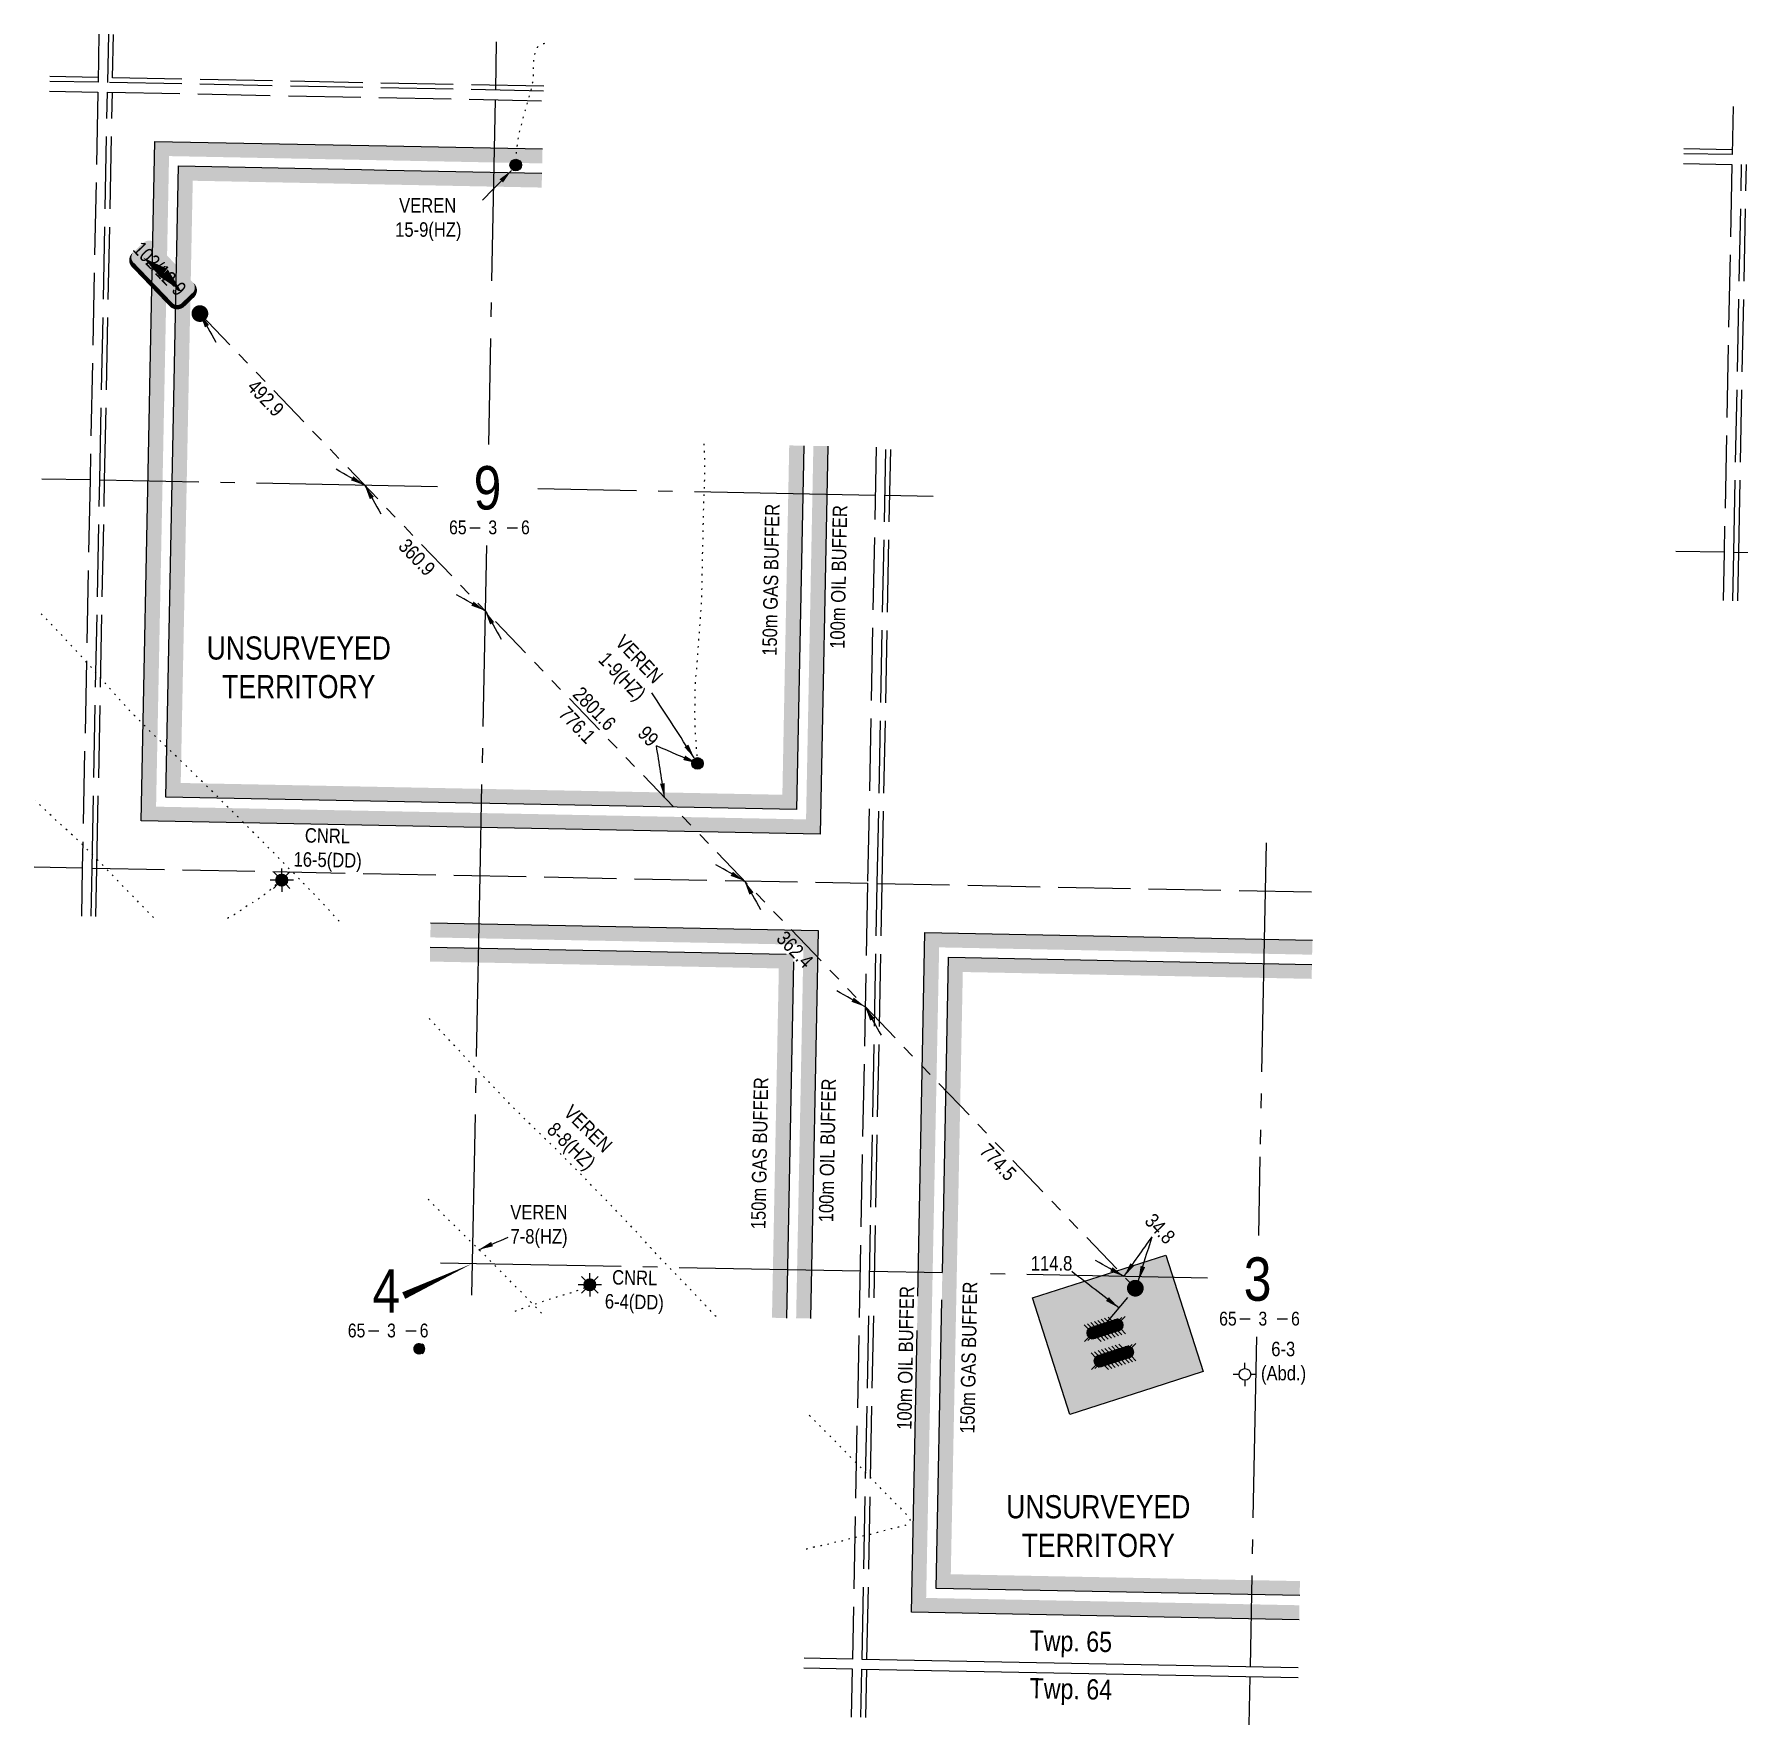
# Model space of a CAD drawing. Extents: x 408473 to 428843, y 6046006 to 6059852.
# Drawn here: x 420760 to 421938, y 6048274 to 6049442 of the extents above; entities that cross this region are included whole.
import ezdxf
from ezdxf.enums import TextEntityAlignment as Align

# ---------------------------------------------------------------- set-up
doc = ezdxf.new("R2010")
doc.units = 0
doc.header["$LTSCALE"] = 5
doc.header["$PDSIZE"] = 0.5
for name, pattern in [('foc-DOT', [1, 0.2, -0.8]), ('foc-DRILLPATH', [14.75, 6, -1.75, 1.75, -1.75, 1.75, -1.75]), ('foc-QUARTERLINE', [33, 25, -3, 2, -3]), ('foc-UNSURVEYED', [12.5, 10, -2.5])]:
    doc.linetypes.add(name, pattern=pattern)
for name, color, linetype in [('10', 1, 'Continuous'), ('9', 3, 'Continuous'), ('ABADATA-DRILL', 8, 'foc-DOT'), ('ABADATA-DRILL-T', 8, 'Continuous'), ('AS-TARGET-GAS', 182, 'Continuous'), ('AS-TARGET-GAS-H', 181, 'Continuous'), ('AS-TARGET-OIL', 146, 'Continuous'), ('AS-TARGET-OIL-H', 131, 'Continuous'), ('D-TXT', 6, 'Continuous'), ('L-BD', 7, 'Continuous'), ('L-MON', 1, 'Continuous'), ('L-SECLBL', 7, 'Continuous'), ('L-SECQ', 8, 'foc-QUARTERLINE'), ('L-SECU', 7, 'Continuous'), ('L-UNS-T', 3, 'Continuous'), ('L-USEC', 7, 'foc-UNSURVEYED'), ('P-BUFFER-PURPLE-T', 187, 'Continuous'), ('P-PDRILLPATH', 12, 'foc-DRILLPATH'), ('P-PROPOSED', 10, 'Continuous'), ('P-PROPOSED-H', 21, 'Continuous')]:
    doc.layers.add(name, color=color, linetype=linetype)
doc.layers.add('T-TIE-T', color=201, linetype='Continuous', lineweight=18)
doc.styles.add('80', font='ARIALN.TTF', dxfattribs={"height": 10})
doc.styles.add('80CG', font='ARIALN.TTF', dxfattribs={"height": 10})
doc.styles.add('80L', font='ARIALN.TTF', dxfattribs={"height": 10})
doc.styles.add('SIMPLEX', font='ARIALN.TTF')
doc.dimstyles.new('Compass 5 000', dxfattribs={"dimscale": 5, "dimtxt": 9, "dimasz": 2, "dimexe": 0.2, "dimexo": 0.0625, "dimgap": 0.5, "dimtad": 0, "dimtih": 1, "dimtoh": 1, "dimzin": 0, "dimdsep": 46, "dimtxsty": '80CG', "dimcen": 0.1, "dimse1": 1, "dimse2": 1, "dimclrd": 256, "dimclrt": 256, "dimaunit": 1, "dimadec": 4, "dimazin": 0, "dimtfac": 0.06, "dimtofl": 0, "dimtmove": 0, "dimatfit": 1, "dimfxl": 0.2, "dimtolj": 1, "dimtzin": 0, "dimlwd": -1, "dimarcsym": 0})

# ---------------------------------------------------------------- blocks, each defined once
blk = doc.blocks.new('L-SECLBL')
at = {"layer": '9', "color": 7}
for p, q in [((-5.082139060913505, -27.83004804289613), (-12.28857354467345, -27.83004804289613)), ((20.70431141927111, -27.83004804289613), (13.49787693551116, -27.83004804289613))]:
    blk.add_line(p, q, dxfattribs=at)
at = {"layer": '10', "color": 2, "style": 'SIMPLEX'}
blk.add_attdef('SEC', text='', height=30, dxfattribs=at).set_placement((0, 0), align=Align.MIDDLE)
at = {"layer": '10', "color": 5, "style": '80L'}
blk.add_attdef('TWP', text='', height=9.5, dxfattribs=at).set_placement((-14.43410290347765, -27.36845155570791), align=Align.MIDDLE_RIGHT)
blk.add_attdef('RGE', text='', height=9.5, dxfattribs=at).set_placement((3.622123863462547, -27.36845155570791), align=Align.MIDDLE_CENTER)
blk.add_attdef('MER', text='', height=9.5, dxfattribs=at).set_placement((23.16775162027989, -27.36845155570791), align=Align.MIDDLE_LEFT)
blk = doc.blocks.new('GAS')
h = blk.add_hatch(color=255)
h.dxf.hatch_style = 1
edge = h.paths.add_edge_path()
edge.add_arc((0, 0), 0.9, 0, 360)
for p, q in [((-0.8077887898725749, 0), (-1.615577579628734, 0)), ((-0.5711929310346023, 0.5711929297831376), (-1.142385862069204, 1.142385861385264)), ((0, 0.8077887887338874), (0, 1.615577579286764)), ((0.5711929310309642, 0.5711929297831376), (1.142385862065566, 1.142385861385264)), ((1.615577579625096, 0), (0.8077887898689368, 0)), ((-0.5711929310346023, -0.5711929316021271), (-1.142385862069204, -1.142385863204253)), ((0, -0.8077887905528768), (0, -1.615577581105753)), ((1.142385862065566, -1.142385863204253), (0.5711929310309642, -0.5711929316021271))]:
    blk.add_line(p, q)
blk.add_circle((0, 0), 0.8000000000000003)
blk = doc.blocks.new('GABD')
for p, q in [((-0.8077887898243716, 0), (-1.615577579648743, 0)), ((0, 0.8077887898252811), (0, 1.615577579648743)), ((1.615577579648743, 0), (0.8077887898243716, 0)), ((0, -0.8077887898252811), (0, -1.615577579648743))]:
    blk.add_line(p, q)
blk.add_circle((0, 0), 0.8)
blk = doc.blocks.new('plbh')
at = {"layer": 'L-MON'}
h = blk.add_hatch(color=255, dxfattribs=at)
h.dxf.hatch_style = 1
edge = h.paths.add_edge_path()
edge.add_arc((0, 0), 1.16, 0, 360)
h = blk.add_hatch(color=256, dxfattribs=at)
h.dxf.hatch_style = 1
h.paths.add_polyline_path([(0.96, 0, 1), (-0.96, 0, 1)])
h.paths.add_polyline_path([(0.9100000000000001, 0, 1), (-0.9099999999999999, 0, 1)], flags=16)
h.paths.add_polyline_path([(0.4500000000000001, 0, -1), (-0.4500000000000001, 0, -1)], flags=0)
h = blk.add_hatch(color=256, dxfattribs=at)
h.dxf.hatch_style = 1
h.paths.add_polyline_path([(0.4500000000000001, 0, 1), (-0.4500000000000002, 0, 1)])
h.paths.add_polyline_path([(0.4000000000000002, 0, 1), (-0.4000000000000001, 0, 1)], flags=16)
at = {"layer": 'L-MON', "color": 240}
for radius in [0.96, 0.91, 0.4500000000000001, 0.4000000000000002]:
    blk.add_circle((0, 0), radius, dxfattribs=at)
blk = doc.blocks.new('*U124')
h = blk.add_hatch(color=255)
edge = h.paths.add_edge_path()
edge.add_line((-18.99999999999998, -11.5), (18.99999999999998, -11.5))
edge.add_arc((18.99999999999998, -5.499999999999993), 6.000000000000007, 269.9999999999999, 359.9999999999999)
edge.add_line((24.99999999999999, -5.5), (24.99999999999999, 4))
edge.add_arc((18.99999999999998, 3.999999999999993), 6.000000000000007, 6.361109362927026e-14, 90.00000000000007)
edge.add_line((18.99999999999998, 10), (-18.99999999999998, 10))
edge.add_arc((-18.99999999999998, 3.999999999999993), 6.000000000000007, 89.99999999999993, 179.9999999999999)
edge.add_line((-24.99999999999999, 4), (-24.99999999999999, -5.5))
edge.add_arc((-18.99999999999998, -5.499999999999993), 6.000000000000007, 180, 270.0000000000001)
at = {"color": 1, "flags": 128}
blk.add_lwpolyline([(-18.99999999999998, -11.5, 3, 3, 0), (18.99999999999998, -11.5, 3, 3, 0.4142135623730951), (24.99999999999999, -5.5, 3, 3, 0), (24.99999999999999, 4, 3, 0, 0.4142135623730951), (18.99999999999998, 10, 0, 0, 0), (-18.99999999999998, 10, 0, 0, 0.4142135623730951), (-24.99999999999999, 4, 0, 0, 0), (-24.99999999999999, -5.5, 0, 3, 0.4142135623730951)], format="xyseb", close=True, dxfattribs=at)
for points in [[(-17.62788083469428, -2.901605070936681, 0, 7.499999999999999, 0), (-3.4e-15, 0, 0, 0, 0)], [(17.05175689859247, -3.679956988138522e-10, 0, 7.499999999999999, 0), (-3.4e-15, -3.944304526105059e-31, 0, 0, 0)]]:
    blk.add_lwpolyline(points, format="xyseb", dxfattribs=at)
at = {"color": 1, "style": '80'}
blk.add_attdef('ENTER_TEXT_001', (-26.84515688949523, -4.918144611186903), '', height=10, dxfattribs=at)
blk = doc.blocks.new('WC')
at = {"layer": 'L-MON'}
h = blk.add_hatch(color=255, dxfattribs=at)
h.dxf.hatch_style = 1
edge = h.paths.add_edge_path()
edge.add_arc((1e-16, -3.47e-14), 0.9, 0, 360)
at = {"layer": 'L-MON', "color": 240, "flags": 128}
for points in [[(-0.6221317521915455, 0.5029434191984639), (-1.231742929986921, 1.120400313844549)], [(0.5200624085104745, 0.6078939802747209), (1.126191209577769, 1.206321004927269)], [(-1.178786742863962, -1.184577638598091), (-0.5588098224687501, -0.5724784557627332)], [(1.15915571353878, -1.184577638598091), (0.5567817565693919, -0.5744511080601575)]]:
    blk.add_lwpolyline(points, dxfattribs=at)
at = {"layer": 'L-MON', "color": 240}
for radius in [0.8, 0.3730220647719884]:
    blk.add_circle((1e-16, -3.47e-14), radius, dxfattribs=at)

msp = doc.modelspace()

# ---------------------------------------------------------------- hatches: boundary and pattern name
at = {"layer": 'ABADATA-DRILL-T'}
h = msp.add_hatch(color=256, dxfattribs=at)
h.dxf.hatch_style = 1
edge = h.paths.add_edge_path()
edge.add_arc((421092.7044839025, 6049351.923185319), 3.999999999999983, 0, 360)
h = msp.add_hatch(color=256, dxfattribs=at)
h.dxf.hatch_style = 1
edge = h.paths.add_edge_path()
edge.add_arc((421218.33215921, 6048938.440299717), 3.999999999999983, 0, 360)
h = msp.add_hatch(color=256, dxfattribs=at)
h.dxf.hatch_style = 1
edge = h.paths.add_edge_path()
edge.add_arc((421025.8739265208, 6048533.979898199), 3.999999999999983, 0, 360)
at = {"layer": 'AS-TARGET-GAS-H'}
h = msp.add_hatch(color=256, dxfattribs=at)
h.dxf.hatch_style = 1
h.paths.add_polyline_path([(421291.713252873, 6049157.993264886), (421281.7151747422, 6049158.18931003), (421276.9817898841, 6048916.793263987), (420861.2542278305, 6048924.944952897), (420869.5632242366, 6049341.080306253), (421110.6793115914, 6049336.35245788), (421110.8771500106, 6049346.350500846), (421003.7128519522, 6049348.451798018), (420986.2485843358, 6049348.794240573), (420859.7647761893, 6049351.274358236), (420857.2580172434, 6049225.729591002), (420856.7831918414, 6049201.949145465), (420851.0565183045, 6048915.142989876), (421286.7838219291, 6048906.599141086)])
h = msp.add_hatch(color=256, dxfattribs=at)
h.dxf.hatch_style = 1
h.paths.add_polyline_path([(421269.7997435369, 6048555.422137524), (421279.797821655, 6048555.226091764), (421284.7272534402, 6048806.620258463), (421033.6148764009, 6048811.544115916), (421033.4170379818, 6048801.546072947), (421274.5331291979, 6048796.818224497)])
h = msp.add_hatch(color=256, dxfattribs=at)
h.dxf.hatch_style = 1
h.paths.add_polyline_path([(421642.7144308062, 6048789.598752473), (421642.9086845717, 6048799.596865718), (421391.8744953255, 6048804.519190046), (421383.1662374399, 6048368.387821699), (421634.434999876, 6048363.460881613), (421634.6292536411, 6048373.458994873), (421393.3639469667, 6048378.189784704), (421401.6729433735, 6048794.325138077)])
at = {"layer": 'AS-TARGET-OIL-H'}
h = msp.add_hatch(color=256, dxfattribs=at)
h.dxf.hatch_style = 1
h.paths.add_polyline_path([(421308.4100433501, 6049157.665869497), (421298.4119652201, 6049157.861914641), (421293.3511833992, 6048899.769078742), (420844.2240529212, 6048908.575674652), (420853.1998159985, 6049358.104373063), (421111.0097017515, 6049353.049189634), (421111.2075401706, 6049363.047232601), (421027.3618441845, 6049364.691294355), (421003.403527345, 6049365.161073416), (420843.4013679507, 6049368.298425046), (420840.0218972841, 6049199.046068776), (420839.755489666, 6049185.703707924), (420834.0263433944, 6048898.773711633), (421303.1532154441, 6048889.57495584)])
h = msp.add_hatch(color=256, dxfattribs=at)
h.dxf.hatch_style = 1
h.paths.add_polyline_path([(421033.9452665616, 6048828.240847702), (421033.7474281423, 6048818.242804733), (421291.5573166826, 6048813.187621251), (421286.4965339939, 6048555.094741111), (421296.4946121118, 6048554.898695348), (421301.7514409244, 6048822.989655216)])
h = msp.add_hatch(color=256, dxfattribs=at)
h.dxf.hatch_style = 1
h.paths.add_polyline_path([(421643.0388345948, 6048806.295601608), (421643.2330883605, 6048816.293714862), (421375.511087087, 6048821.543256869), (421366.1360625306, 6048352.018543443), (421634.1105960875, 6048346.764032491), (421634.3048498527, 6048356.762145746), (421376.333772058, 6048361.820506475), (421385.3095351339, 6048811.349204885)])
at = {"layer": 'P-PROPOSED-H'}
h = msp.add_hatch(color=256, dxfattribs=at)
h.dxf.hatch_style = 1
h.paths.add_polyline_path([(421449.8340086067, 6048569.126875598), (421541.9322897693, 6048598.689724678), (421567.7706083417, 6048518.194616707), (421532.9141232313, 6048507.053826951), (421475.6583944872, 6048488.675172676)])

# ---------------------------------------------------------------- linework, layer by layer
at = {"layer": 'ABADATA-DRILL', "flags": 128}
for points in [[(421112.6480996232, 6049435.84793208), (421112.2163352923, 6049435.768495369), (421111.6094373418, 6049435.593723211), (421111.0182315211, 6049435.368665274), (421110.439359554, 6049435.093350823), (421109.8630982221, 6049434.78129153), (421109.3030345254, 6049434.445612444), (421108.7123307322, 6049434.077185004), (421108.127199011, 6049433.65191933), (421107.5827799726, 6049433.095882159), (421107.0951788319, 6049432.375326517), (421106.6613256778, 6049431.507045853), (421106.2712993422, 6049430.494538317), (421105.9191078576, 6049429.371239557), (421105.6115351486, 6049428.143767903), (421105.3720622365, 6049426.818188936), (421105.1743780046, 6049425.415169013), (421104.9927801982, 6049423.981815879), (421104.8546382761, 6049422.554244734), (421104.7782345782, 6049421.045461888), (421104.7644465735, 6049419.498747555), (421104.7667246234, 6049417.921737502), (421104.7805462999, 6049416.254490818), (421104.78881266, 6049414.473971603), (421104.7387184382, 6049412.607937062), (421104.5575280132, 6049410.687803413), (421104.2453721353, 6049408.720209284), (421103.8823179074, 6049406.706984941), (421103.4791414702, 6049404.687875726), (421102.9735762654, 6049402.717427826), (421102.3790120494, 6049400.798789909), (421101.7920188438, 6049398.926639159), (421101.2214412743, 6049397.040844542), (421100.7240410334, 6049395.31696126), (421100.2037673448, 6049393.446867951), (421099.693565946, 6049391.579877658), (421099.1836274268, 6049389.726238882), (421098.6775511708, 6049387.899199905), (421098.1712097609, 6049386.058809755), (421097.695573549, 6049384.254468868), (421097.2208597269, 6049382.496820742), (421096.7737347813, 6049380.785300895), (421096.3440585404, 6049379.113431567), (421095.925027605, 6049377.47470612), (421095.5271109608, 6049375.892217278), (421095.1562131931, 6049374.325926956), (421094.8194012122, 6049372.798920953), (421094.5003462012, 6049371.328217907), (421094.2254523035, 6049369.896711179), (421094.0079765577, 6049368.504064338), (421093.8074236139, 6049367.124439387), (421093.6241214108, 6049365.774414219), (421093.4446387141, 6049364.447687518), (421093.2858549458, 6049363.157244884), (421093.170859001, 6049361.889273078), (421093.0093044039, 6049359.441984276), (421092.9361227819, 6049358.266532992), (421092.8805445908, 6049357.137407305), (421092.8388168254, 6049356.034683701), (421092.8042227297, 6049354.955155889), (421092.7735366827, 6049353.90556595), (421092.7044839026, 6049351.923185321)], [(421222.7746130899, 6049159.345033234), (421222.8265153422, 6049158.001027074), (421223.0470272499, 6049151.762160471), (421223.246459812, 6049145.63705404), (421223.2443384025, 6049139.435888364), (421223.0406379296, 6049133.155324748), (421222.8066987109, 6049127.032110194), (421222.5541062008, 6049120.809200509), (421222.3831911169, 6049114.671351809), (421222.2121963931, 6049107.513326932), (421222.0888269769, 6049101.417914043), (421221.9631645269, 6049094.869129967), (421221.8267323432, 6049088.787294006), (421221.6296165385, 6049082.503300084), (421221.4828150183, 6049076.234974258), (421221.4237335054, 6049070.01827338), (421221.3185715579, 6049063.832494964), (421221.1813868609, 6049057.543945541), (421220.953782445, 6049050.897144353), (421220.6149945198, 6049044.69927052), (421220.1826405707, 6049038.489919639), (421219.7078226818, 6049032.324739476), (421219.2004235798, 6049025.860161895), (421218.7255995365, 6049019.694945204), (421218.2433277161, 6049012.983148973), (421217.8031940541, 6049006.717298509), (421217.5501449608, 6049003.518314409), (421217.2381009547, 6049000.370504679), (421216.8918333314, 6048997.176732411), (421216.6612091462, 6048994.100632058), (421216.5406967626, 6048990.859043246), (421216.5010268399, 6048987.829269992), (421216.5224760037, 6048984.518214818), (421216.4964815188, 6048981.504793813), (421216.4294372553, 6048978.438866394), (421216.3687168516, 6048975.356118877), (421216.3398146516, 6048972.19609338), (421216.3854958459, 6048969.267930148), (421216.6042880157, 6048962.77236051), (421216.9485778814, 6048956.554398709), (421217.383388414, 6048950.361293828), (421217.8867653958, 6048943.926793355), (421218.33215921, 6048938.440299717)], [(420970.7082240482, 6048829.447503929), (420968.5992396218, 6048831.769527723), (420966.4319153213, 6048834.132550077), (420964.2317096307, 6048836.519565462), (420962.0314446936, 6048838.903246315), (420959.821130183, 6048841.283791009), (420957.5941363304, 6048843.664670387), (420955.376764387, 6048846.02536444), (420953.1391106732, 6048848.373108229), (420950.8708094467, 6048850.688109986), (420948.5957296398, 6048852.996571741), (420946.341079916, 6048855.328005282), (420944.0867225264, 6048857.672718971), (420941.8390706736, 6048860.020679263), (420939.5777220461, 6048862.348880432), (420937.2992307277, 6048864.654088972), (420935.0071321783, 6048866.946215027), (420932.7279266124, 6048869.214788732), (420930.4426491428, 6048871.513464875), (420928.177689894, 6048873.828399425), (420925.9164507159, 6048876.163261403), (420923.6551529655, 6048878.494826115), (420921.3736607812, 6048880.816741429), (420919.0850589605, 6048883.115464874), (420916.7898346336, 6048885.417662852), (420914.5012701841, 6048887.719732095), (420912.2128006811, 6048890.025142286), (420909.9310574176, 6048892.333761525), (420907.6594216737, 6048894.648824564), (420905.3878593515, 6048896.96722893), (420903.1095633426, 6048899.28243176), (420900.8008182012, 6048901.574870074), (420898.4746875424, 6048903.831038786), (420896.1352361089, 6048906.087439286), (420893.7956588502, 6048908.337167844), (420891.4731290537, 6048910.606558728), (420889.1879578855, 6048912.911866203), (420886.3573956121, 6048915.794724607), (420882.3224533127, 6048919.824744694), (420880.0133089484, 6048922.097226972), (420863.2286648199, 6048938.420260231), (420861.4145381667, 6048940.159402388), (420859.0716421289, 6048942.409217105), (420856.7386331754, 6048944.655499514), (420854.395595852, 6048946.898609348), (420852.0493399996, 6048949.148465485), (420849.8016790869, 6048951.326386583), (420847.5017805517, 6048953.558667596), (420845.1655800084, 6048955.811673807), (420842.8359932434, 6048958.061175742), (420840.51339872, 6048960.32723784), (420838.2077644782, 6048962.609661309), (420835.9054500225, 6048964.888646069), (420833.6203398244, 6048967.197306726), (420831.3557031361, 6048969.528936801), (420829.0806845878, 6048971.840742661), (420826.8089434709, 6048974.149147645), (420824.5612346316, 6048976.493733327), (420822.3575149055, 6048978.870836507), (420820.181097881, 6048981.280715715), (420818.0378154672, 6048983.679956786), (420815.8851270154, 6048986.109366991), (420813.7592321557, 6048988.544961202), (420811.6468688946, 6048990.990231829), (420809.5315538062, 6048993.455599474), (420807.4161575632, 6048995.917632776), (420805.2801457139, 6048998.346726361), (420803.1269453493, 6049000.749490204), (420800.9706384904, 6049003.16567598), (420798.8143809293, 6049005.581826976), (420796.6310809795, 6049007.981862584), (420794.4537724716, 6049010.34508833), (420792.2533783973, 6049012.722097996), (420790.0360616862, 6049015.086092458), (420787.8120122625, 6049017.446922827), (420785.6083259298, 6049019.827347769), (420783.4181490477, 6049022.214184588), (420781.2280020513, 6049024.604326266), (420779.0446025018, 6049026.997675694), (420776.8241472667, 6049029.371733986), (420774.5763817027, 6049031.713024152), (420772.3186125909, 6049034.054517807), (420770.0607615623, 6049036.392640444), (420767.7894130971, 6049038.721018991), (420765.538096384, 6049041.052414129), (420763.463013591, 6049043.245553736)], [(420842.4840776956, 6048831.961763282), (420838.0618752414, 6048836.471388767), (420833.5716225877, 6048841.083833059), (420829.1345304247, 6048845.685251052), (420824.6672304226, 6048850.277268036), (420820.2168658907, 6048854.882243661), (420815.7638143966, 6048859.5206784), (420811.3065200201, 6048864.112426604), (420806.8088295912, 6048868.685034374), (420802.3344174201, 6048873.253852597), (420797.7965347047, 6048877.817236704), (420793.2841359216, 6048882.32009593), (420788.7118928219, 6048886.830842947), (420784.0033194321, 6048891.190837969), (420779.1998645244, 6048895.472752712), (420774.4676521967, 6048899.816555667), (420769.8302246561, 6048904.235206532), (420765.240212073, 6048908.689581341), (420760.862738609, 6048913.017269163)], [(420931.0436155143, 6048857.813220703), (420931.0436155143, 6048857.813220703), (420930.7385714279, 6048857.562540793), (420930.0239877419, 6048857.003302011), (420929.1856338892, 6048856.423186857), (420928.1175338444, 6048855.690921891), (420926.7365215417, 6048854.648178747), (420924.8840389896, 6048853.031349901), (420924.1572075498, 6048852.358974778), (420923.5238678259, 6048851.694795813), (420923.031115277, 6048851.057763033), (420922.8765160055, 6048850.827467621), (420922.8661283277, 6048850.807676382), (420922.8623936403, 6048850.787752871), (420922.8553432236, 6048850.767895283), (420922.8484480898, 6048850.758014948), (420922.8174618659, 6048850.708618032), (420922.7660977086, 6048850.63962851), (420922.6845213763, 6048850.561259322), (420922.5795386374, 6048850.479979252), (420922.4511940198, 6048850.395861609), (420922.2957082908, 6048850.288909588), (420922.1026288564, 6048850.136068305), (420921.8789598165, 6048849.953782934), (420921.6081705593, 6048849.749134641), (420921.3005368267, 6048849.53520152), (420920.9593535382, 6048849.311955178), (420920.5809939043, 6048849.062734932), (420920.1518455705, 6048848.77456619), (420919.7087058658, 6048848.453284322), (420919.2984324793, 6048848.108049272), (420918.9178857797, 6048847.748866674), (420918.5239449873, 6048847.386611345), (420918.0895359773, 6048847.001823898), (420917.6553481308, 6048846.627086708), (420917.1644895773, 6048846.253402326), (420916.6204540366, 6048845.887490933), (420916.0225554571, 6048845.495937683), (420915.4244581751, 6048845.09440828), (420914.7824895155, 6048844.667112607), (420914.120472783, 6048844.236839645), (420913.3777607622, 6048843.771478301), (420912.6116888128, 6048843.306656093), (420911.7987143322, 6048842.829373403), (420910.9890766136, 6048842.352024769), (420910.1356991981, 6048841.855548753), (420909.2150208031, 6048841.327094588), (420908.2939434065, 6048840.778614036), (420907.38906621, 6048840.20647487), (420906.4799893663, 6048839.591085088), (420905.5666463987, 6048838.929106875), (420904.6393332758, 6048838.234052751), (420903.6717948747, 6048837.529819078), (420902.6608904909, 6048836.823109589), (420901.6065105891, 6048836.110587411), (420900.4815571964, 6048835.369454854), (420899.3466787468, 6048834.631859726), (420898.1619586522, 6048833.901935416), (420896.9440180264, 6048833.17931422), (420895.6456459634, 6048832.434957559), (420894.3843617815, 6048831.713237951), (420893.1265425413, 6048830.968749918)], [(421231.1489043807, 6048556.180016517), (421230.5223246815, 6048556.850959127), (421228.3086762445, 6048559.231557691), (421226.1377517175, 6048561.581341249), (421223.9306850167, 6048563.95851517), (421221.71336976, 6048566.32250061), (421219.4858522742, 6048568.676747161), (421217.251665324, 6048571.031091381), (421215.0173540046, 6048573.378763342), (421212.7831153944, 6048575.72977651), (421210.5456116548, 6048578.084196609), (421208.3013512729, 6048580.435377041), (421206.0602616246, 6048582.776555445), (421203.8157524249, 6048585.114391404), (421201.5476454623, 6048587.43941334), (421199.2691807119, 6048589.744608133), (421197.0010005365, 6048592.066299647), (421194.7763067459, 6048594.393779397), (421192.5488515316, 6048596.751332032), (421190.344855716, 6048599.115067177), (421188.1545253472, 6048601.495232144), (421185.9645300424, 6048603.892052424), (421183.7812400511, 6048606.292083097), (421181.6045876811, 6048608.688610129), (421179.434444696, 6048611.078408197), (421177.2544254226, 6048613.475008295), (421175.0643120409, 6048615.865169574), (421172.8437274552, 6048618.232598124), (421170.6188043457, 6048620.550065934), (421168.3742994641, 6048622.88795803), (421166.143327766, 6048625.235567133), (421163.9056875694, 6048627.58331124), (421161.6509714919, 6048629.911397963), (421159.3894983634, 6048632.232943279), (421157.1279884446, 6048634.554455827), (421154.87329339, 6048636.882552919), (421152.6153770356, 6048639.21735829), (421150.3540856907, 6048641.548894713), (421148.0861259581, 6048643.880566301), (421145.8282750502, 6048646.218720322), (421143.5705837156, 6048648.563515944), (421141.3227377424, 6048650.901442635), (421139.0747234403, 6048653.229395937), (421136.8098085308, 6048655.54766898), (421134.5247858427, 6048657.859664271), (421132.2327876819, 6048660.155142397), (421129.9441563022, 6048662.453859787), (421127.6589577675, 6048664.755889322), (421124.9158677568, 6048667.510288011), (421122.6271713765, 6048669.805679354), (421120.3451580358, 6048672.100979515), (421118.0494930391, 6048674.379857316), (421115.7266946893, 6048676.635937916), (421113.376849723, 6048678.872521769), (421111.0267924163, 6048681.099096309), (421108.6768087439, 6048683.329049497), (421106.3302348783, 6048685.562241223), (421103.9939883227, 6048687.811891307), (421101.684846748, 6048690.084383534), (421099.3893034366, 6048692.369893105), (421097.0971498873, 6048694.658715626), (421094.8016212996, 6048696.944269423), (421092.5161346596, 6048699.232930467), (421090.2342557747, 6048701.534843293), (421087.9694246571, 6048703.856457548), (421085.7385049188, 6048706.207420039), (421083.5044074106, 6048708.565090041), (421081.263290999, 6048710.906243813), (421079.0188433021, 6048713.247429903), (421076.7938805311, 6048715.561632454), (421074.5560558859, 6048717.899355508), (421072.3217967964, 6048720.250368101), (421070.0942851025, 6048722.604552779), (421067.8701639196, 6048724.962087227), (421065.646114315, 6048727.322888686), (421063.4186021186, 6048729.677083892), (421061.1841584332, 6048732.018100334), (421058.9429806552, 6048734.355914433), (421056.6985384226, 6048736.69713582), (421055.6075653021, 6048737.845462142), (421054.4777077281, 6048739.051212874), (421052.2638462948, 6048741.421851137), (421050.0398465164, 6048743.785978192), (421047.819323412, 6048746.156718183), (421045.6122679156, 6048748.5338733), (421043.4153417822, 6048750.917472475), (421041.2082126897, 6048753.2912968), (421038.9880704878, 6048755.68204084), (421036.8012231142, 6048758.06882696), (421034.6076187014, 6048760.45233696), (421032.6454043085, 6048762.550479189)], [(421110.449523251, 6048558.546731599), (421107.5903324256, 6048561.645496992), (421103.1774023375, 6048566.289767168), (421098.736896276, 6048570.887922415), (421094.2028226203, 6048575.474584215), (421091.917359815, 6048577.763238932), (421089.6486821363, 6048580.058243825), (421085.1313115456, 6048584.647943581), (421080.6470391786, 6048589.223609704), (421076.1531322163, 6048593.819441105), (421071.614760548, 6048598.356136044), (421067.0115254429, 6048602.817476975), (421062.4213609184, 6048607.265180581), (421057.8392416057, 6048611.782787348), (421053.2539212169, 6048616.307076298), (421048.6514779049, 6048620.808382149), (421044.1315193351, 6048625.264735446), (421039.6169058226, 6048629.824324889), (421035.1302107237, 6048634.44670805), (421030.6891075335, 6048639.014850501), (421030.2106133112, 6048639.504889242)], [(421143.9323816876, 6048578.193028315), (421143.925529942, 6048578.183146126), (421143.44799662, 6048577.805823037), (421143.0052237063, 6048577.501163695), (421142.7044640355, 6048577.297066914), (421142.4097379444, 6048577.229532655), (421142.2312050917, 6048577.136406166), (421142.1638660747, 6048576.764309364), (421142.1453198313, 6048576.501292549), (421142.13736648, 6048576.604813944), (421142.1609884935, 6048576.787702916), (421142.1753048207, 6048576.83743311), (421142.1788845819, 6048576.850718977), (421142.1790155681, 6048576.857357541), (421142.1724930998, 6048576.864164487), (421142.1590973334, 6048576.861089674), (421142.1490178937, 6048576.857949427), (421142.0919216571, 6048576.835739225), (421142.0142277916, 6048576.783920418), (421141.9157179064, 6048576.692517042), (421141.7867715787, 6048576.578377451), (421141.6143874531, 6048576.458416709), (421141.4021896123, 6048576.349258946), (421141.1501988536, 6048576.250866669), (421140.8516743202, 6048576.160070882), (421140.516453542, 6048576.066660123), (421140.1476129101, 6048575.960593437), (421139.761599067, 6048575.828152712), (421139.3651778398, 6048575.675956903), (421138.9613792765, 6048575.4872506), (421138.5606327425, 6048575.285090574), (421138.126441056, 6048575.076949498), (421137.645671146, 6048574.873066842), (421137.0916416091, 6048574.673969191), (421136.4574783415, 6048574.469737807), (421135.7529336038, 6048574.246935129), (421134.994630067, 6048574.001856965), (421134.1725976744, 6048573.738002191), (421133.290109815, 6048573.45204138), (421132.3604512755, 6048573.140336201), (421131.3735417563, 6048572.799709476), (421130.269342741, 6048572.428081481), (421129.1753772587, 6048572.069608772), (421127.9880564779, 6048571.709603474), (421126.7608562189, 6048571.35710171), (421125.4970900551, 6048571.008624829), (421124.2062256313, 6048570.640686328), (421122.9049286891, 6048570.249581002), (421121.5799150245, 6048569.838984495), (421120.2277585137, 6048569.405588292), (421118.8384877738, 6048568.949552259), (421117.382106327, 6048568.471543046), (421115.9526683687, 6048568.006322525), (421114.5064734385, 6048567.538058038), (421113.0802848071, 6048567.069473982), (421111.6608362204, 6048566.604060146), (421110.211322176, 6048566.135865239), (421108.741407295, 6048565.648114111), (421107.2744996444, 6048565.143609343), (421105.8040775488, 6048564.629195116), (421104.3301187054, 6048564.104834777), (421102.872871138, 6048563.583484811), (421101.4292815711, 6048563.078524903), (421099.9623903641, 6048562.574026755), (421098.4686186669, 6048562.06004376), (421096.9682576235, 6048561.549531549), (421095.4778439934, 6048561.035522194), (421094.0309982346, 6048560.533935575), (421092.6042240426, 6048560.035329849), (421091.1472973764, 6048559.530643135), (421089.6705381192, 6048559.032990947), (421089.4475908415, 6048558.95854473)], [(421293.5321137646, 6048395.646877701), (421293.8592270121, 6048395.725619959), (421294.7006563275, 6048395.959130486), (421295.6327658405, 6048396.227554897), (421296.6416774695, 6048396.501113714), (421297.6638986569, 6048396.774411999), (421298.682671739, 6048397.041100397), (421299.744320078, 6048397.283648534), (421300.8521589618, 6048397.501917236), (421301.9397282783, 6048397.707265126), (421302.9207765101, 6048397.921382096), (421303.9088492133, 6048398.152020325), (421304.9702986457, 6048398.384521545), (421306.095045985, 6048398.615818739), (421307.1731436155, 6048398.848031959), (421308.1845389314, 6048399.078178283), (421309.0920766056, 6048399.283723991), (421310.0098899436, 6048399.502388005), (421310.9947970526, 6048399.743110227), (421311.976648285, 6048399.997212366), (421312.9085763713, 6048400.255596374), (421313.8269115318, 6048400.500928218), (421314.7380476108, 6048400.719763126), (421315.6787262856, 6048400.91464538), (421316.6382149457, 6048401.049166614), (421317.573855827, 6048401.157480364), (421318.4646110414, 6048401.356645427), (421319.3434084359, 6048401.626129727), (421320.2224011439, 6048401.905590928), (421321.0980552718, 6048402.185118098), (421321.9434015243, 6048402.448507415), (421322.7816150262, 6048402.688774589), (421323.6697495284, 6048402.924687166), (421324.6717136113, 6048403.185081267), (421325.6999690477, 6048403.424925879), (421326.7878775424, 6048403.646906086), (421327.852243981, 6048403.859368382), (421328.8532481036, 6048404.069771579), (421329.9072935735, 6048404.265742089), (421331.1249817769, 6048404.475238092), (421332.3763784785, 6048404.704034768), (421333.5746008164, 6048404.940515869), (421334.7094392832, 6048405.174938253), (421335.8544230009, 6048405.419142861), (421336.9260073719, 6048405.658145761), (421337.9507898979, 6048405.891388433), (421338.9626324541, 6048406.144882936), (421339.9449969318, 6048406.425668664), (421340.8935854613, 6048406.683743143), (421341.8253947555, 6048406.935468792), (421342.7038573817, 6048407.188277449), (421343.555722341, 6048407.444946889), (421344.4277249135, 6048407.707863336), (421345.3962542376, 6048407.962210761), (421346.3143827544, 6048408.197548737), (421347.189047834, 6048408.427060595), (421348.1439185765, 6048408.665018909), (421349.1860199234, 6048408.931283753), (421350.1747946987, 6048409.19855689), (421351.1568279959, 6048409.462660719), (421352.1720039499, 6048409.716098614), (421353.2204317919, 6048409.965546721), (421354.2222972083, 6048410.219246703), (421355.2108747595, 6048410.476546717), (421356.239184508, 6048410.719712723), (421357.3408062877, 6048410.961480652), (421358.4124906964, 6048411.207100595), (421359.4340798301, 6048411.447098357), (421360.3756144731, 6048411.685288349), (421361.2606820441, 6048411.934639142), (421361.378043448, 6048411.968996831), (421362.0930761383, 6048412.218338803), (421362.8975138593, 6048412.605950295), (421363.6008573389, 6048413.108885946), (421364.1996598582, 6048413.720572004), (421364.6760560954, 6048414.381365503), (421365.0086443803, 6048415.01826212), (421365.1932622519, 6048415.591422404), (421365.2094877537, 6048416.077872415), (421365.0579078069, 6048416.507578426), (421365.0192195968, 6048416.575043923), (421364.8128142601, 6048416.929172409), (421364.5272694675, 6048417.328184758), (421364.478392144, 6048417.38583246), (421364.1653798337, 6048417.745350536), (421363.7318324603, 6048418.247285971), (421363.2305108744, 6048418.863967059), (421362.6964583711, 6048419.511229941), (421362.1101256267, 6048420.212868341), (421361.4216782039, 6048420.976536458), (421360.595331393, 6048421.849608548), (421359.7135190967, 6048422.783797122), (421358.7496875353, 6048423.786263452), (421358.1835282545, 6048424.327490897), (421357.5509955542, 6048424.883337876), (421356.8199267383, 6048425.514501274), (421355.9911043915, 6048426.260923915), (421355.1108949789, 6048427.108378426), (421354.395074152, 6048427.835930141), (421354.1730347291, 6048428.073646054), (421353.1863214934, 6048429.099901027), (421352.0777055364, 6048430.198591783), (421350.9007067327, 6048431.381915264), (421349.6760522061, 6048432.682893763), (421348.3836041573, 6048434.09854574), (421346.9859467896, 6048435.589646467), (421345.4959747423, 6048437.132532725), (421343.9375142053, 6048438.7534508), (421342.3103916835, 6048440.442424092), (421340.5917839424, 6048442.226538789), (421338.8274029313, 6048444.058188894), (421337.0206539228, 6048445.937419141), (421335.4455418199, 6048447.558635822), (421335.1612158729, 6048447.85096425), (421333.2982488744, 6048449.754600744), (421331.6016576595, 6048451.471586758), (421331.4185728584, 6048451.655191028), (421329.4892661097, 6048453.576828573), (421327.5215606654, 6048455.579211846), (421326.3649572313, 6048456.782153368), (421322.8463922873, 6048460.451969448), (421321.5201550327, 6048461.844971882), (421319.5042940985, 6048463.941657342), (421317.4486418731, 6048466.049106335), (421315.3569079422, 6048468.187280938), (421313.2024309281, 6048470.356704302), (421311.0051080652, 6048472.550271041), (421308.7752389712, 6048474.78451195), (421306.5423004024, 6048477.032173041), (421304.8259597016, 6048478.762860805), (421304.2701384912, 6048479.320565327), (421301.9882528493, 6048481.62250852), (421299.7032974449, 6048483.937834975), (421297.4046260691, 6048486.23343673), (421295.3482903156, 6048488.269356457)]]:
    msp.add_lwpolyline(points, dxfattribs=at)
at = {"layer": 'ABADATA-DRILL-T', "flags": 128}
msp.add_lwpolyline([(421028.0561745252, 6048530.628293278, 0.5294477870853341), (421028.187054262, 6048537.242485006)], format="xyb", dxfattribs=at)
at = {"layer": 'ABADATA-DRILL-T'}
for centre in [(421092.7044839025, 6049351.923185319), (421218.33215921, 6048938.440299717)]:
    msp.add_circle(centre, 3.999999999999983, dxfattribs=at)
msp.add_point((421092.7240755676, 6049351.969542835), dxfattribs=at)
at = {"layer": 'AS-TARGET-GAS', "flags": 128}
for points in [[(421291.713252873, 6049157.993264887), (421286.7838219291, 6048906.599141086), (420851.0565183045, 6048915.142989877), (420856.7831918414, 6049201.949145466), (420857.2580172434, 6049225.729591003), (420859.7647761893, 6049351.274358236), (420986.2485843358, 6049348.794240574), (421003.7128519522, 6049348.451798019), (421003.7128519525, 6049348.451798019), (421110.8771500106, 6049346.350500847)], [(421033.6148764015, 6048811.544115947), (421279.5504566036, 6048806.721766075)], [(421284.6255552066, 6048801.433789987), (421279.7978216546, 6048555.226091773)], [(421387.5240723852, 6048586.639111796), (421391.8744953255, 6048804.51919009), (421642.9086845723, 6048799.596865758)], [(421634.434999876, 6048363.46088166), (421383.1662374399, 6048368.38782173), (421387.1469918352, 6048567.753973259)]]:
    msp.add_lwpolyline(points, dxfattribs=at)
at = {"layer": 'AS-TARGET-OIL', "flags": 128}
for points in [[(421308.4100433501, 6049157.665869498), (421303.1532154441, 6048889.574955841), (420834.0263433944, 6048898.773711633), (420839.755489666, 6049185.703707925), (420840.0218972841, 6049199.046068777), (420843.4013679507, 6049368.298425047), (421003.403527345, 6049365.161073417), (421027.3618441845, 6049364.691294356), (421027.3618441875, 6049364.691294356), (421111.2075401706, 6049363.047232602)], [(421033.9452665616, 6048828.240847703), (421301.7514409244, 6048822.989655216), (421296.4946121118, 6048554.898695349)], [(421370.49637021, 6048570.393674254), (421375.511087087, 6048821.543256899), (421643.233088361, 6048816.293714895)], [(421634.1105960875, 6048346.764032522), (421366.1360625306, 6048352.018543486), (421370.0215448083, 6048546.613228718)]]:
    msp.add_lwpolyline(points, dxfattribs=at)
at = {"layer": 'L-SECLBL', "flags": 128}
msp.add_lwpolyline([(421062.6267475222, 6048592.824178115, 0, 4.999999999999984, 0), (421015.3693576758, 6048570.739087448, 0, 0, 0)], format="xyseb", dxfattribs=at)
at = {"layer": 'L-SECQ', "flags": 128}
for points in [[(421079.33150092, 6049437.02240271), (421078.6720399144, 6049403.695612607)], [(421078.5394341927, 6049396.994195793), (421073.8287371453, 6049158.932490301)], [(420798.6215038807, 6049134.322226357), (420765.2945942935, 6049134.975703261)], [(421038.6987117636, 6049129.614724486), (420805.3229444657, 6049134.190821984)], [(421341.1474661383, 6049123.68422449), (421107.9677062837, 6049128.256478615)], [(421381.1758139115, 6049122.899330281), (421347.8489067245, 6049123.552820109)], [(421072.443873764, 6049088.946470173), (421067.9309764122, 6048860.880850674)], [(421927.7277143582, 6049084.343959591), (421894.4008047716, 6049084.997436495)], [(422202.3414157797, 6049078.959256469), (421934.4291549433, 6049084.212555218)], [(421611.2005576563, 6048883.567936568), (421610.5530454887, 6048850.240912168)], [(421067.9309764122, 6048860.880850674), (421061.9672865162, 6048559.497388012)], [(421610.5530454887, 6048850.240912168), (421607.1555074273, 6048675.371867935)], [(421606.9863339345, 6048666.664619784), (421605.9277014356, 6048612.177502911)], [(421330.6351158606, 6048587.568977621), (421029.299839714, 6048593.477663613)], [(421387.3334159846, 6048586.457214286), (421337.336556447, 6048587.437573242)], [(421570.8084316375, 6048582.859560828), (421411.2917272208, 6048585.987429879)], [(421604.5679303335, 6048542.190980722), (421600.1368033891, 6048314.123798012)], [(421600.0066003629, 6048307.422334084), (421599.359087811, 6048274.095289896)]]:
    msp.add_lwpolyline(points, dxfattribs=at)
at = {"layer": 'L-SECU', "flags": 128}
for points in [[(421927.7277143583, 6049084.343959591), (421927.0622789327, 6049051.017286638)], [(421933.7637195319, 6049050.885882894), (421934.4291549433, 6049084.212555218)], [(421937.1115768912, 6049050.81903605), (421937.7770362772, 6049084.146909021)], [(421325.3789407227, 6048319.511354188), (421292.0520334702, 6048320.164840749)], [(421633.4637309635, 6048313.470310999), (421332.0803813075, 6048319.379949812)], [(421291.9206290923, 6048313.463400189), (421325.2475363429, 6048312.809913602)], [(421331.9489769301, 6048312.678509222), (421633.3335279378, 6048306.7688471)]]:
    msp.add_lwpolyline(points, dxfattribs=at)
at = {"layer": 'L-USEC'}
for p, q in [((420814.2237623561, 6049412.230148195), (420814.8223269749, 6049442.207763669)), ((421112.0645938679, 6049406.39001147), (420814.2237623561, 6049412.230148195))]:
    msp.add_line(p, q, dxfattribs=at)
at = {"layer": 'L-USEC', "flags": 128}
for points in [[(420804.7730290129, 6049442.406014039), (420804.1075935878, 6049409.079341085)], [(420810.8090341736, 6049408.947936706), (420811.4744696156, 6049442.274610513)], [(420804.1732387971, 6049412.427222221), (420770.8463291447, 6049413.080695827)], [(420770.6468768707, 6049403.031421728), (420803.9737865214, 6049402.377948042)], [(420804.1075935878, 6049409.079341085), (420770.7806839354, 6049409.732814691)], [(420803.9737865214, 6049402.377948042), (420798.6215038808, 6049134.322226357)], [(420805.3229444668, 6049134.190821984), (420810.6752271079, 6049402.246543664)], [(420808.6708257996, 6049134.125175787), (420814.0230844672, 6049402.179696821)], [(420810.6752271079, 6049402.246543664), (421111.8663420638, 6049396.340713509)], [(421111.9989477865, 6049403.04213035), (420810.8090341736, 6049408.947936706)], [(421933.8792394904, 6049392.427747274), (421933.2138040656, 6049359.101074319)], [(421899.7530873485, 6049353.053154963), (421933.079996999, 6049352.399681276)], [(421933.2138040656, 6049359.101074319), (421899.8868944127, 6049359.754547926)], [(421933.2794492749, 6049362.448955456), (421899.952539622, 6049363.102429062)], [(421933.079996999, 6049352.399681276), (421927.7277143583, 6049084.343959591)], [(421934.4291549433, 6049084.212555218), (421939.7814375857, 6049352.268276901)], [(421937.7770362772, 6049084.146909021), (421943.129294945, 6049352.201430057)], [(421341.8009527129, 6049157.011131102), (421335.8912910001, 6048855.626601054)], [(421342.5927315854, 6048855.495196676), (421348.5023933114, 6049156.87972736)], [(421345.9406126963, 6048855.429550158), (421351.8502744223, 6049156.814080842)], [(420798.6215038808, 6049134.322226357), (420793.2692212387, 6048866.266504671)], [(420799.9706618258, 6048866.135100293), (420805.3229444668, 6049134.190821984)], [(420803.3185191851, 6048866.068253449), (420808.6708257997, 6049134.125175787)], [(420759.9423117161, 6048866.919984791), (420793.2692212387, 6048866.266504671)], [(420793.2692212387, 6048866.266504671), (420792.6037858138, 6048832.939831718)], [(420799.305226409, 6048832.808427765), (420799.9706618258, 6048866.135100293)], [(420799.9706618258, 6048866.135100293), (421335.8912910001, 6048855.626601054)], [(420802.6530837683, 6048832.741580921), (420803.3185191851, 6048866.068253449)], [(421335.8912910001, 6048855.626601054), (421325.3789407227, 6048319.511354188)], [(421332.0803813075, 6048319.379949812), (421342.5927315854, 6048855.495196676)], [(421335.4282624185, 6048319.314303294), (421345.9406126963, 6048855.429550158)], [(421342.5927315854, 6048855.495196676), (421643.8799532323, 6048849.587423401)], [(421325.2475363429, 6048312.809913602), (421324.5940493686, 6048279.482986562)], [(421331.2954899546, 6048279.351582184), (421331.9489769301, 6048312.678509222)], [(421334.6433710656, 6048279.285935665), (421335.296858041, 6048312.612862704)]]:
    msp.add_lwpolyline(points, dxfattribs=at)
at = {"layer": 'P-PDRILLPATH'}
for p in [(420874.512138297, 6049249.289639197), (421496.3236423508, 6048546.502108295)]:
    msp.add_line(p, (421520.8684743071, 6048575.821958642), dxfattribs=at)
at = {"layer": 'P-PROPOSED', "flags": 128}
msp.add_lwpolyline([(421449.8340086065, 6048569.126875601), (421541.9322897693, 6048598.68972468), (421567.7706083417, 6048518.194616709), (421532.9058152198, 6048507.060034257), (421475.6558120485, 6048488.683217848)], close=True, dxfattribs=at)

# ---------------------------------------------------------------- block references
at = {"xscale": 0.9995595999999999, "yscale": 0.9995595999999999, "zscale": 0.9995595999999999, "rotation": 313.8233333333334}
msp.add_blockref('*U124', (420849.6179557003, 6049277.232965102), dxfattribs=at).add_auto_attribs({'ENTER_TEXT_001': '102/12-9'})
at = {"layer": 'ABADATA-DRILL-T'}
for name, p, xscale, yscale, zscale in [('GAS', (420931.0436155143, 6048857.813220703), 4.999999999999984, 4.999999999999984, 4.999999999999984), ('GAS', (421143.925529942, 6048578.183146126), 4.999999999999984, 4.999999999999984, 4.999999999999984), ('GABD', (421596.6368696726, 6048516.307246943), 4.997797999999995, 4.997797999999995, 4.997797999999995)]:
    msp.add_blockref(name, p, dxfattribs=dict(at, xscale=xscale, yscale=yscale, zscale=zscale))
at = {"layer": 'L-MON'}
for name, p, xscale, yscale, zscale in [('plbh', (420874.512138297, 6049249.289639197), 4.997797999999992, 4.997797999999992, 4.997797999999992), ('plbh', (421520.8684743071, 6048575.821958642), 4.997797999999992, 4.997797999999992, 4.997797999999992), ('WC', (421493.9443169829, 6048545.738362911), 4.997797999999996, 4.997797999999996, 4.997797999999996), ('WC', (421496.3236423507, 6048546.502108295), 4.997797999999996, 4.997797999999996, 4.997797999999996), ('WC', (421498.7029677182, 6048547.265853673), 4.997797999999996, 4.997797999999996, 4.997797999999996), ('WC', (421501.0822930863, 6048548.029599053), 4.997797999999996, 4.997797999999996, 4.997797999999996), ('WC', (421503.4616184537, 6048548.793344432), 4.997797999999996, 4.997797999999996, 4.997797999999996), ('WC', (421505.8409438216, 6048549.557089813), 4.997797999999996, 4.997797999999996, 4.997797999999996), ('WC', (421508.2202691897, 6048550.320835195), 4.997797999999996, 4.997797999999996, 4.997797999999996), ('WC', (421491.5649916153, 6048544.974617532), 4.997797999999996, 4.997797999999996, 4.997797999999996), ('WC', (421496.4852919723, 6048525.5581419), 4.997797999999996, 4.997797999999996, 4.997797999999996), ('WC', (421498.8646173401, 6048526.32188728), 4.997797999999996, 4.997797999999996, 4.997797999999996), ('WC', (421501.2439427077, 6048527.08563266), 4.997797999999996, 4.997797999999996, 4.997797999999996), ('WC', (421503.6232680755, 6048527.84937804), 4.997797999999996, 4.997797999999996, 4.997797999999996), ('WC', (421506.0025934432, 6048528.613123421), 4.997797999999996, 4.997797999999996, 4.997797999999996), ('WC', (421508.3819188111, 6048529.376868801), 4.997797999999996, 4.997797999999996, 4.997797999999996), ('WC', (421510.7612441786, 6048530.140614182), 4.997797999999996, 4.997797999999996, 4.997797999999996), ('WC', (421513.140569547, 6048530.904359561), 4.997797999999996, 4.997797999999996, 4.997797999999996), ('WC', (421515.5198949145, 6048531.668104942), 4.997797999999996, 4.997797999999996, 4.997797999999996)]:
    msp.add_blockref(name, p, dxfattribs=dict(at, xscale=xscale, yscale=yscale, zscale=zscale))
at = {"layer": 'L-SECLBL'}
for p, values in [((421073.2352053025, 6049128.937523236), {'SEC': '9', 'TWP': '65', 'RGE': '3', 'MER': '6'}), ((421003.2494421154, 6048573.996129071), {'SEC': '4', 'TWP': '65', 'RGE': '3', 'MER': '6'}), ((421605.3449244384, 6048582.18235509), {'SEC': '3', 'TWP': '65', 'RGE': '3', 'MER': '6'})]:
    msp.add_blockref('L-SECLBL', p, dxfattribs=at).add_auto_attribs(values)

# ---------------------------------------------------------------- texts
at = {"layer": 'ABADATA-DRILL-T', "attachment_point": 1, "style": '80L'}
for s, width, insert, char_height in [('\\pi18.345;VEREN\\P\\pi15.62;15-9(HZ)', 75.13510874308317, (420993.8241641944, 6049329.041320482), 9.999999999999968), ('\\pi18.345;VEREN\\P\\pi18.454;7-8(HZ)', 75.13510874308317, (421070.678302311, 6048633.361016272), 9.999999999999968), ('\\pi7.4955;6-3\\P\\pi0.3943;(Abd.)', 30.58447827650746, (421607.3056069205, 6048538.847052206), 9.995595999999985)]:
    msp.add_mtext_dynamic_manual_height_columns(s, width=width, gutter_width=49.97797999999998, heights=[0], dxfattribs=dict(at, insert=insert, char_height=char_height))
at = {"layer": 'ABADATA-DRILL-T', "char_height": 9.999999999999968, "attachment_point": 1, "style": '80L'}
for s, insert, rotation in [('\\pi18.345;VEREN\\P\\pi18.806;1-9(HZ)', (421155.4418188988, 6049041.523398331), 313.65320173971605), ('\\pi22.469;CNRL\\P\\pi14.986;16-5(DD)', (420924.6962747664, 6048894.228435362), 358.87666666665496), ('\\pi18.345;VEREN\\P\\pi18.42;8-8(HZ)', (421118.9648254153, 6048716.230606158), 315.8347839905565), ('\\pi22.469;CNRL\\P\\pi17.762;6-4(DD)', (421137.0165250986, 6048588.85685436), 358.87666666665496)]:
    msp.add_mtext_dynamic_manual_height_columns(s, width=75.13510874308317, gutter_width=49.97797999999998, heights=[0], dxfattribs=dict(at, insert=insert, rotation=rotation))
at = {"layer": 'AS-TARGET-GAS', "char_height": 9.999999999999968, "attachment_point": 1, "rotation": 88.89720916666721, "style": '80L'}
for insert in [(421263.0513725418, 6049012.910177609), (421255.2623830436, 6048616.675559396), (421399.6876722734, 6048475.482445518)]:
    msp.add_mtext_dynamic_manual_height_columns('150m GAS BUFFER', width=107.7902096226362, gutter_width=47.47908099999998, heights=[0], dxfattribs=dict(at, insert=insert))
at = {"layer": 'AS-TARGET-OIL', "attachment_point": 1, "style": '80L'}
for insert, char_height, rotation in [((421309.8382111969, 6049014.678873566), 9.999999999999966, 88.87666666666756), ((421302.0492216985, 6048618.444255353), 9.999999999999966, 88.87666666666756), ((421356.0979124807, 6048475.069512926), 9.999999999999968, 88.87667781858853)]:
    msp.add_mtext_dynamic_manual_height_columns('\\pi3.0598;100m OIL BUFFER', width=104.0459333572949, gutter_width=47.47908099999998, heights=[0], dxfattribs=dict(at, insert=insert, char_height=char_height, rotation=rotation))
at = {"layer": 'D-TXT', "color": 3, "char_height": 13.99999999999996, "attachment_point": 1, "rotation": 358.8766666666547, "style": '80L'}
for s, insert in [('Twp. 65', (421447.9128473629, 6048339.481515916)), ('Twp. 64', (421447.9762701617, 6048306.508512504))]:
    msp.add_mtext_dynamic_manual_height_columns(s, width=101.3507411918259, gutter_width=47.47908099999998, heights=[0], dxfattribs=dict(at, insert=insert))
at = {"layer": 'L-BD', "color": 5, "style": '80L'}
msp.add_text('2801.6', height=9.995595999999985, rotation=313.8231999704716, dxfattribs=at).set_placement((421147.1695368469, 6048976.351989083), align=Align.MIDDLE)
msp.add_text('114.8', height=9.995595999999985, dxfattribs=at).set_placement((421462.9761511729, 6048593.057671851), align=Align.MIDDLE)
at = {"layer": 'L-UNS-T', "color": 3, "char_height": 15.99999999999994, "attachment_point": 5, "style": '80L'}
for insert in [(420942.8049411608, 6049004.755731584), (421495.2581171937, 6048411.396363611)]:
    msp.add_mtext_dynamic_manual_height_columns('UNSURVEYED TERRITORY', width=126.3580790890695, gutter_width=47.47908099999998, heights=[0], dxfattribs=dict(at, insert=insert))
at = {"layer": 'P-BUFFER-PURPLE-T', "style": '80L'}
for s, p in [('492.9', (420919.9743155714, 6049191.011296498)), ('360.9', (421024.493172042, 6049080.941832415)), ('776.1', (421135.2076924684, 6048965.070331374)), ('362.4', (421285.7107286957, 6048809.867391575)), ('774.5', (421426.0445286413, 6048662.930239574)), ('34.8', (421537.9778556278, 6048617.002169416))]:
    msp.add_text(s, height=9.995595999999992, rotation=313.8232000000124, dxfattribs=at).set_placement(p, align=Align.MIDDLE)
at = {"layer": 'T-TIE-T', "style": '80L'}
msp.add_text('99', height=9.995595999999985, rotation=313.8231999704716, dxfattribs=at).set_placement((421184.3518732366, 6048957.304668509), align=Align.MIDDLE)

# ---------------------------------------------------------------- leaders
at = {"layer": 'ABADATA-DRILL-T', "path_type": 1}
for points in [[(421089.7184303852, 6049348.134613252), (421069.7254199939, 6049327.594683717)], [(421216.0934719896, 6048942.208861584), (421186.8405680948, 6048987.263364733)], [(421067.1623114141, 6048602.467583948), (421087.5355741478, 6048610.999851114)]]:
    msp.add_leader(points, dimstyle='Compass 5 000', override={"dimgap": 0.5, "dimtad": 0}, dxfattribs=at)
at = {"layer": 'L-BD', "color": 5, "path_type": 1}
msp.add_leader([(421509.5121014051, 6048562.256286056), (421476.8904809901, 6048587.419048022)], dimstyle='Compass 5 000', override={"dimgap": 0.5, "dimtad": 0}, dxfattribs=at)
at = {"layer": 'P-BUFFER-PURPLE-T', "path_type": 1}
for points in [[(420874.512138297, 6049249.289639197), (420885.5771868215, 6049229.613269483)], [(420988.4232487834, 6049130.600539865), (420968.7475631082, 6049141.666804688)], [(420988.4232487833, 6049130.600539865), (420999.4882973079, 6049110.92417015)], [(421071.5541440821, 6049043.982728419), (421051.878458407, 6049055.048993242)], [(421071.5541440821, 6049043.982728419), (421082.6191926068, 6049024.306358704)], [(421250.7250025297, 6048857.296568264), (421231.049316854, 6048868.362833087)], [(421250.7250025296, 6048857.296568264), (421261.7900510539, 6048837.62019855)], [(421334.2181994516, 6048770.301258493), (421314.5425137762, 6048781.367523317)], [(421334.2181994516, 6048770.301258493), (421345.2832479761, 6048750.62488878)], [(421513.0267846583, 6048583.992567089), (421532.4118335281, 6048611.316722989)], [(421523.1372006789, 6048581.280090793), (421532.4118335281, 6048611.316722989)], [(421513.0267846583, 6048583.992567089), (421493.3510989831, 6048595.058831913)]]:
    msp.add_leader(points, dimstyle='Compass 5 000', override={"dimgap": 0.5, "dimtad": 0}, dxfattribs=at)
at = {"layer": 'T-TIE-T', "path_type": 1}
for points in [[(421218.33215921, 6048938.440299717), (421189.9977198018, 6048950.539581194)], [(421195.6172592226, 6048914.715799727), (421189.9977198018, 6048950.539581194)]]:
    msp.add_leader(points, dimstyle='Compass 5 000', override={"dimgap": 0.5, "dimtad": 0}, dxfattribs=at)

doc.saveas('drawing.dxf')
